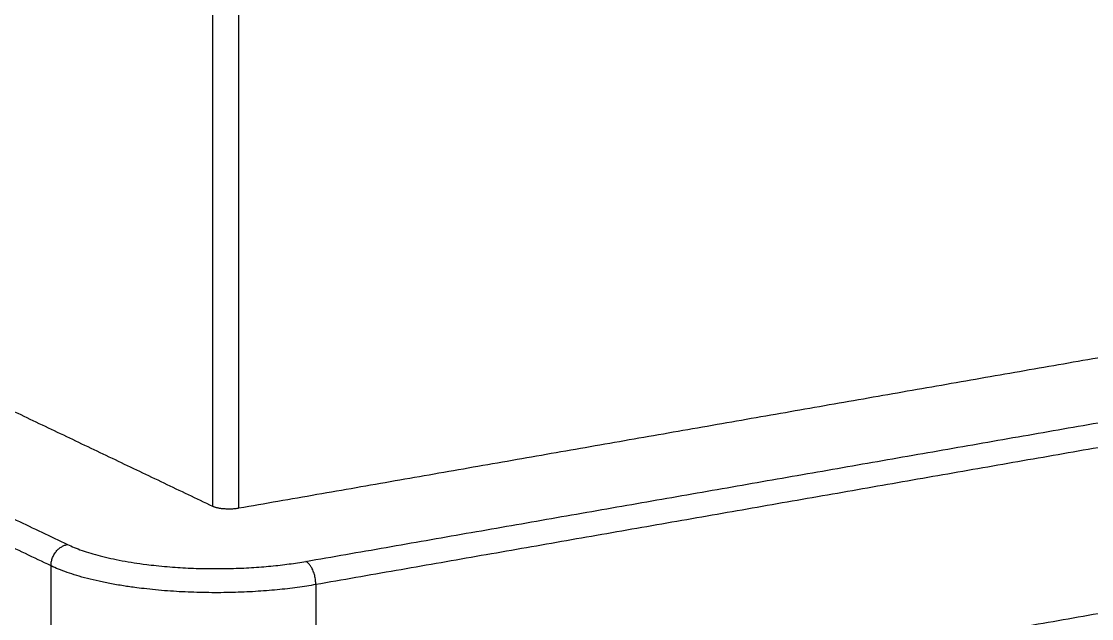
# Model space of a CAD drawing. Header units: millimetres. Extents: x 4812 to 5406, y -1197 to -777.
# Drawn here: x 5324.84 to 5352.6, y -1084.5 to -1069.01 of the extents above; entities that cross this region are included whole.
import ezdxf

# ---------------------------------------------------------------- set-up
doc = ezdxf.new("R2010")
doc.units = ezdxf.units.MM
doc.header["$LTSCALE"] = 0.1
doc.layers.get('0').update_dxf_attribs({"lineweight": 13})

msp = doc.modelspace()

# ---------------------------------------------------------------- linework, layer by layer
at = {"color": 7, "linetype": 'Continuous', "lineweight": 18}
msp.add_ellipse((5331.543, -1088.535), major_axis=(-27.486, 0.864), ratio=0.330963, start_param=0.934474, end_param=3.805781, dxfattribs=at)
at = {"lineweight": -3}
for points in [[(5329.796, -994.41), (5329.796, -1037.997), (5329.796, -1081.584)], [(5330.482, -1081.632), (5330.482, -1038.045), (5330.482, -994.459)], [(5309.592, -1071.942), (5319.694, -1076.763), (5329.796, -1081.584)], [(5304.797, -1072.443), (5315.417, -1077.511), (5326.037, -1082.579)], [(5325.609, -1083.133), (5314.989, -1078.065), (5304.37, -1072.997)], [(5330.482, -1081.632), (5346.678, -1078.797), (5362.874, -1075.962)], [(5325.609, -1087.441), (5314.989, -1082.373), (5304.37, -1077.305)], [(5332.217, -1083.018), (5348.866, -1080.104), (5365.515, -1077.189)], [(5365.774, -1077.792), (5349.125, -1080.706), (5332.476, -1083.62)], [(5365.774, -1082.1), (5349.125, -1085.014), (5332.476, -1087.928)], [(5325.609, -1087.441), (5325.609, -1085.287), (5325.609, -1083.133)], [(5332.476, -1083.62), (5332.476, -1085.774), (5332.476, -1087.928)]]:
    msp.add_open_spline(points, degree=2, dxfattribs=at)
for points in [[(5329.796, -1081.584), (5330.055, -1081.707), (5330.482, -1081.632)], [(5325.609, -1083.133), (5325.609, -1082.654), (5326.037, -1082.579)], [(5326.037, -1082.579), (5328.368, -1083.692), (5332.217, -1083.018)], [(5332.476, -1083.62), (5328.199, -1084.369), (5325.609, -1083.133)], [(5332.476, -1083.62), (5332.476, -1083.142), (5332.217, -1083.018)]]:
    msp.add_rational_spline(points, [1, 0.707106781187, 1], degree=2, dxfattribs=at)

doc.saveas('drawing.dxf')
